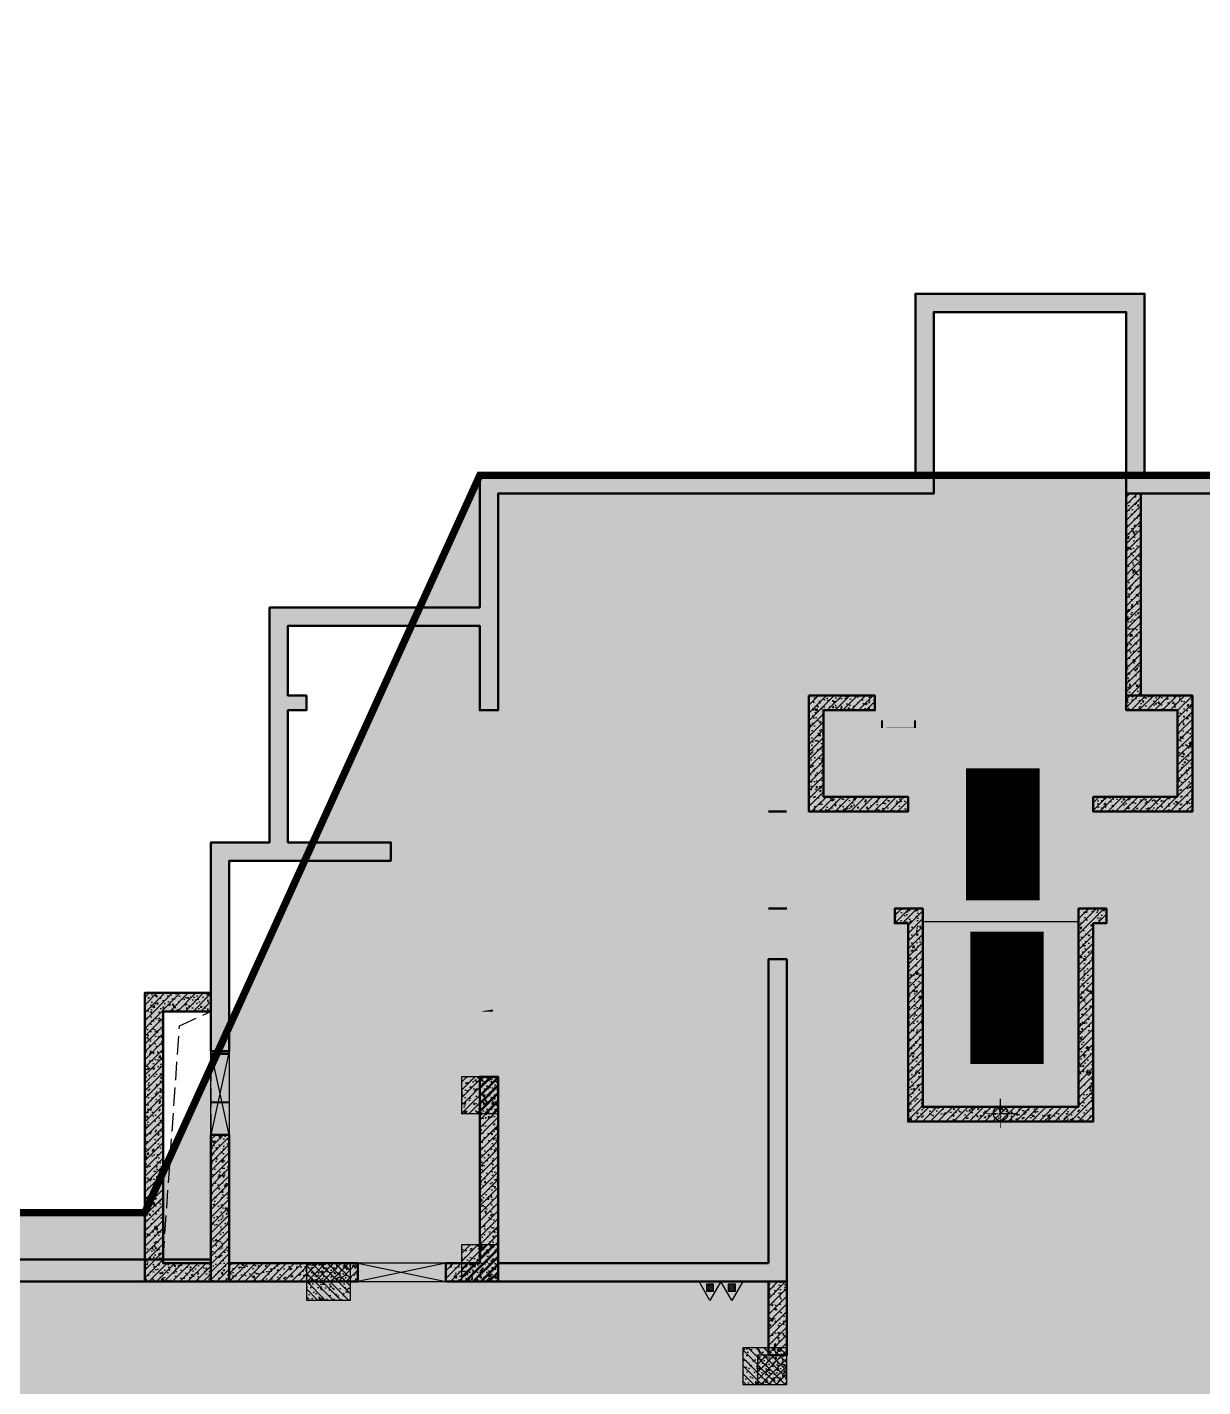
# Model space of a CAD drawing. Extents: x -1338203 to 1886333, y -530034 to 1031844.
# Drawn here: x 744757 to 760759, y -350583 to -332071 of the extents above; entities that cross this region are included whole.
import ezdxf

# ---------------------------------------------------------------- set-up
doc = ezdxf.new("R2010")
doc.units = 0
doc.header["$LTSCALE"] = 1000
doc.header["$MEASUREMENT"] = 0
doc.linetypes.add('A-001-平面参照B2$0$A-001-平面参照B2$0$DASH', pattern=[0.35, 0.25, -0.1])
for name, color, linetype, plot in [('A-001-主楼相对位置参照$0$AAD-A-MARK', 6, 'Continuous', False), ('M07预留预埋-B2$0$AAD-A-MARK', 6, 'Continuous', False), ('S-07-墙柱B2_B1$0$AAD-A-MARK', 6, 'Continuous', False)]:
    doc.layers.add(name, color=color, linetype=linetype, plot=plot)
for name, color, linetype in [('A-001-平面参照B2$0$0A-O-HOLE', 52, 'Continuous'), ('M001-预留预埋B2$0$0M-A-JGLD', 3, 'Continuous'), ('M07预留预埋-B2$0$0M-A-JGLD', 3, 'Continuous'), ('M07预留预埋-B2$0$0M-A-LD', 4, 'Continuous'), ('p-a-core', 1, 'Continuous'), ('S-07-墙柱B2_B1$0$0S-CC-LINE', 52, 'Continuous'), ('S-07-墙柱B2_B1$0$0S-CW-HATCH', 251, 'Continuous'), ('S-07-墙柱B2_B1$0$0S-CW-HATCH-UP', 251, 'Continuous'), ('S-07-墙柱B2_B1$0$0S-S-HOLE', 55, 'Continuous'), ('S001地下二墙柱$0$S001地下二墙柱$0$0S-CC-LINE', 52, 'Continuous'), ('S001地下二墙柱$0$S001地下二墙柱$0$0S-CW-HATCH', 251, 'Continuous'), ('S001地下二墙柱$0$S001地下二墙柱$0$0S-CW-HATCH-UP', 251, 'Continuous'), ('负二层消火栓$0$负二层消火栓$1$0P-EQUIP-FH', 7, 'Continuous')]:
    doc.layers.add(name, color=color, linetype=linetype)
doc.layers.add('p-h-walkable', color=7, linetype='Continuous', lineweight=70, true_color=0xf0f0f0)
doc.layers.add('S-07-墙柱B2_B1$0$0S-CW-LINE', color=7, linetype='Continuous', lineweight=50)
doc.layers.add('S001地下二墙柱$0$0S-CW-LINE', color=7, linetype='Continuous', lineweight=50)
pattern_1 = [(45, (758006.5994764189, -346860.9265781427), (-111.7962160783531, 111.7962160783531), [91.28125, -91.28125]), (105, (758006.5994764189, -346860.9265781427), (-152.7164712100046, -40.92025513165151), [91.28125, -91.28125]), (165, (757982.9741638149, -346772.7556746685), (-40.92025513165157, -152.7164712100046), [91.28125, -91.28125])]
pattern_2 = [(45, (758006.5994764189, -346860.9265781427), (-53.03300858899106, 53.03300858899107), []), (49.99999999999999, (758006.5994764189, -346860.9265781427), (215.178054780226, -18.82564049477853), [22.5, -247.5]), (355, (758006.5994764189, -346860.9265781427), (-41.6254000839, 225.6576401100035), [18, -198]), (100.4514, (758024.5309804189, -346862.4953801428), (173.5528145142065, 206.8318626182861), [19.122057, -210.3426336]), (46.18420000000002, (758006.5994764189, -346800.9265781427), (320.1723145876933, -49.65570429870542), [33.74999999999969, -371.2499999999976]), (96.6356, (758033.2804999189, -346805.0645702427), (280.398811664611, 292.2353612701325), [28.6830864, -315.5139]), (351.1842, (758006.5994764189, -346800.9265781427), (280.3985835400882, 292.2355802775974), [27, -297]), (21, (758036.5994764189, -346815.9265781427), (179.0721156355385, -120.7856671996016), [22.5, -247.5]), (326.0000000000001, (758036.5994764189, -346815.9265781427), (72.99459957647451, 217.5450135140559), [18, -198]), (71.4514, (758051.522146319, -346825.9920599427), (252.066788574447, 96.75914901298572), [19.122057, -210.3426336]), (37.50000000000001, (758006.5994764189, -346860.9265781427), (3.647956595187201, 99.86815614939344), [0, -195.6, 0, -201, 0, -198.75]), (7.499999999999999, (758006.5994764189, -346860.9265781427), (78.92086123264458, 118.3235135647081), [0, -114.6, 0, -191.1, 0, -75.75]), (327.5, (757939.699476419, -346860.9265781427), (160.1467308517227, -6.766461520313927), [0, -75, 0, -234, 0, -310.5]), (317.5, (757909.699476419, -346860.9265781427), (174.9558508027159, 30.03149469969532), [0, -97.5, 0, -155.4, 0, -220.5])]
pattern_3 = [(45, (-1835359.844164856, 519031.9402279587), (-53.03300858899106, 53.03300858899107), []), (49.99999999999999, (-1835359.844164856, 519031.9402279587), (215.178054780226, -18.82564049477853), [22.5, -247.5]), (355, (-1835359.844164856, 519031.9402279587), (-41.6254000839, 225.6576401100035), [18, -198]), (100.4514, (-1835341.912660856, 519030.3714259586), (173.5528145142065, 206.8318626182861), [19.122057, -210.3426336]), (46.18420000000002, (-1835359.844164856, 519091.9402279587), (320.1723145876933, -49.65570429870542), [33.74999999999985, -371.2499999999988]), (96.6356, (-1835333.163141356, 519087.8022358587), (280.398811664611, 292.2353612701325), [28.6830864, -315.5139]), (351.1842, (-1835359.844164856, 519091.9402279587), (280.3985835400882, 292.2355802775974), [27, -297]), (21, (-1835329.844164856, 519076.9402279587), (179.0721156355385, -120.7856671996016), [22.5, -247.5]), (326.0000000000001, (-1835329.844164856, 519076.9402279587), (72.99459957647451, 217.5450135140559), [18, -198]), (71.4514, (-1835314.921494956, 519066.8747461587), (252.066788574447, 96.75914901298572), [19.122057, -210.3426336]), (37.50000000000001, (-1835359.844164856, 519031.9402279587), (3.647956595187201, 99.86815614939344), [0, -195.6, 0, -201, 0, -198.75]), (7.499999999999999, (-1835359.844164856, 519031.9402279587), (78.92086123264458, 118.3235135647081), [0, -114.6, 0, -191.1, 0, -75.75]), (327.5, (-1835426.744164856, 519031.9402279587), (160.1467308517227, -6.766461520313927), [0, -75, 0, -234, 0, -310.5]), (317.5, (-1835456.744164856, 519031.9402279587), (174.9558508027159, 30.03149469969532), [0, -97.5, 0, -155.4, 0, -220.5])]

# ---------------------------------------------------------------- blocks, each defined once
blk = doc.blocks.new('A-001-主楼相对位置参照')
at = {"layer": 'A-001-主楼相对位置参照$0$AAD-A-MARK'}
blk.add_lwpolyline([(-9418.767723739147, -183159.9998517036), (-7298.767723739148, -183159.9998521805), (-7298.767723679543, -180639.99985075), (-9418.767723679543, -180639.9998502731)], close=True, dxfattribs=at)
blk = doc.blocks.new('A-001-平面参照B2$0$B1楼板开洞')
at = {"layer": 'A-001-平面参照B2$0$0A-O-HOLE', "linetype": 'A-001-平面参照B2$0$A-001-平面参照B2$0$DASH'}
blk.add_lwpolyline([(-19758.7677260451, -181859.9996594225), (-19108.76769324159, -181859.9996594225), (-19108.76760098245, -185239.9997619748), (-19758.76763378596, -185239.9997619748)], close=True, dxfattribs=at)
blk.add_lwpolyline([(-19758.76756932843, -185239.9997254182), (-19536.07711813087, -182057.2452527026), (-19108.76756932843, -181859.9996594225)], dxfattribs=at)
blk = doc.blocks.new('A-001-平面参照B2')
blk.add_blockref('A-001-平面参照B2$0$B1楼板开洞', (0.1359318754402921, 0.001880531723145396))
blk = doc.blocks.new('M07预留预埋-B2')
at = {"layer": 'M07预留预埋-B2$0$0M-A-JGLD', "elevation": 2850000}
blk.add_lwpolyline([(-10500.00031242047, 850.9997260182863, 0, 0, 0), (-10499.99968944424, 150.9997260149103, 30, 30, 0), (-10749.99999906764, 150.9999996087863, 0, 0, 0), (-10750.00000093236, 850.9999998257845, 30, 30, 0), (-10499.99916451513, 850.9999998258427, 30, 30, 0)], format="xyseb", dxfattribs=at)
at = {"layer": 'M07预留预埋-B2$0$0M-A-JGLD'}
for points in [[(-10749.91137628283, 810.0115006914712, 0, 0, 0), (-10749.94084035154, -290.0100526055321, 29.99999999999999, 29.99999999999999, 0), (-10499.99969370736, -290.0002735939925, 0, 0, 0), (-10499.94250060504, 809.9997250425513, 29.99999999999999, 29.99999999999999, 0)], [(-8750.021521989722, -2290.770420540764, 0, 0, 0), (-7549.999968692777, -2290.799884609471, 29.99999999999999, 29.99999999999999, 0), (-7550.009747704258, -2040.950793648954, 0, 0, 0), (-8750.009746340802, -2040.893600546638, 29.99999999999999, 29.99999999999999, 0)]]:
    blk.add_lwpolyline(points, format="xyseb", close=True, dxfattribs=at)
at = {"layer": 'M07预留预埋-B2$0$0M-A-LD'}
for points, elevation in [([(-1164.999999953347, 5250.128775174613, 0, 0, 0), (-1614.999999954453, 5250.128775172983, 30, 30, 0), (-1614.999999916618, 5350.064387604361, 0, 0, 0), (-1164.999999991123, 5350.064387605991, 30, 30, 0), (-1164.999999953347, 5250.128775174613, 30, 30, 0)], 2600), ([(-6910, 1395.837267517054, 0, 0, 0), (-6909.999999999185, 499.9923939199653, 30, 30, 0), (-7089.999999999185, 499.992393919616, 0, 0, 0), (-7090.000000000815, 1399.999999964202, 30, 30, 0), (-6910.000000000815, 1400.000000040163, 30, 30, 0)], 2850000)]:
    blk.add_lwpolyline(points, format="xyseb", dxfattribs=dict(at, elevation=elevation))
blk.add_lwpolyline([(-3160.000000994361, 4110, 0, 0, 0), (-3160, 2789.999999999185, 30, 30, 0), (-2909.644231328508, 2790.071446564107, 0, 0, 0), (-2909.999999994587, 4110.147559396864, 30, 30, 0), (-3160, 4110, 30, 30, 0)], format="xyseb", dxfattribs=at)
at = {"layer": 'M07预留预埋-B2$0$AAD-A-MARK', "const_width": 10}
for points in [[(0, 200), (0, -200)], [(-200, 0), (200, 0)]]:
    blk.add_lwpolyline(points, dxfattribs=at)
at = {"layer": 'M07预留预埋-B2$0$AAD-A-MARK'}
blk.add_circle((0, 0), 100, dxfattribs=at)
blk = doc.blocks.new('M001-预留预埋B2')
at = {"layer": 'M001-预留预埋B2$0$0M-A-JGLD'}
for points, elevation in [([(-18859.72843380016, -183538.5011304325, 0, 0, 0), (-18858.07856224547, -182439.5011304325, 30, 30, 0), (-19108.92053572321, -182439.5011304321, 0, 0, 0), (-19108.79308242048, -183538.5011304321, 30, 30, 0)], -2999.999495894316), ([(-15908.90290627652, -185289.9529912333, 0, 0, 0), (-17108.9029062764, -185288.3031196803, 30, 30, 0), (-17108.90290627652, -185539.145093158, 0, 0, 0), (-15908.90290627663, -185539.0176398535, 30, 30, 0)], 0.0005005531720701388)]:
    blk.add_lwpolyline(points, format="xyseb", close=True, dxfattribs=dict(at, elevation=elevation))
for p in [(-8358.767723182682, -183249.9998506577), (-8358.767723182682, -183249.999850658)]:
    blk.add_blockref('M07预留预埋-B2', p)
blk = doc.blocks.new('负二层消火栓$0$负二层消火栓$1$$TwtSys$00000546')
h = blk.add_hatch()
h.set_pattern_fill('ANSI31', color=256, scale=200, style=0)
h.set_pattern_definition([(45, (-38543.80223862439, -6670.830405693208), (-17.67766952966369, 17.67766952966369), [])])
h.paths.add_polyline_path([(-64.92232553117356, 173.7449990885525), (64.922325531159, 173.7449990885525), (64.922325531159, 43.90034802621994), (-64.92232553117356, 43.90034802621994)])
for points in [[(0, 343.6163707387423), (-198.3870041439732, 0), (198.3870041439732, 0)], [(-64.92232553117356, 173.7449990885525), (64.922325531159, 173.7449990885525), (64.922325531159, 43.90034802621994), (-64.92232553117356, 43.90034802621994)]]:
    blk.add_lwpolyline(points, close=True)
blk = doc.blocks.new('负二层消火栓')
at = {"layer": '负二层消火栓$0$负二层消火栓$1$0P-EQUIP-FH', "xscale": -0.75, "yscale": 0.75, "zscale": 0.75, "rotation": 180}
for p in [(-12315.14444539265, -185540.001744333), (-12017.56393917685, -185540.001744333)]:
    blk.add_blockref('负二层消火栓$0$负二层消火栓$1$$TwtSys$00000546', p, dxfattribs=at)

msp = doc.modelspace()

# ---------------------------------------------------------------- hatches: boundary and pattern name
at = {"layer": 'p-h-walkable', "ltscale": 0.002}
h = msp.add_hatch(color=256, dxfattribs=at)
h.dxf.hatch_style = 1
h.paths.add_polyline_path([(728556.4094088443, -320761.2911765109), (728556.3547588947, -348211.5017243018), (746356.3484443948, -348211.5017242723), (750916.3484443898, -338175.0097184044), (842896.3491870692, -338175.0097184044), (843211.3492125742, -349155.0095694998), (839116.3492611168, -349155.0095695712), (839116.3492611168, -377051.4870058745), (864906.3547584309, -377051.4870058745), (864906.3547584309, -390806.5711709709), (875856.3484613771, -395571.4871842109), (875856.348461363, -404751.4874804067), (834560.3103806074, -404751.4874803963), (839142.6757868899, -442064.2876435285), (869465.2134576387, -438340.3927054469), (871163.1928136485, -452166.5193397896), (873704.0511599232, -451854.4778597266), (877328.6078072718, -464960.3959546241), (761875.9874196091, -479139.0716770189), (761132.9487910755, -468418.2650628918), (764950.6384080613, -465209.0494699521), (763252.8257613134, -451384.280298188), (799242.4407485438, -446964.4145689445), (793807.3212043041, -404751.4870716078), (750756.3491663808, -404751.4872862076), (751556.349166161, -388854.9743852809), (648066.6070076446, -388604.4137855553), (648066.5844366426, -380374.4093295055), (641016.6027933541, -380374.4093186745), (641512.3361103976, -365348.1631979565), (660006.5996086108, -364574.4137855692), (660306.599609829, -340846.8171705838), (656406.6057762853, -340846.8171707173), (656406.6057762853, -336396.8171708743), (656656.3547443041, -340532.365631887), (656406.3547442622, -332417.3777717449), (712156.3557747989, -332417.3777717449), (712080.9374175866, -320761.2911765098)])
at = {"layer": 'S-07-墙柱B2_B1$0$0S-CW-HATCH'}
h = msp.add_hatch(color=256, dxfattribs=at)
h.dxf.hatch_style = 1
h.paths.add_polyline_path([(782516.5996447452, -338420.9265781426), (780216.5994764189, -338420.9265781426), (780216.5994764189, -335950.9265781426), (777596.5994764189, -335950.9265781426), (777596.5994764189, -338420.9265781426), (772416.5994764189, -338420.9265781426), (772416.5994764189, -343150.9265781426), (772216.5994764189, -343150.9265781426), (772216.5994764189, -338420.9265781426), (765096.5994764189, -338420.9265781426), (765096.5994764189, -343150.9265781426), (764896.5994764189, -343150.9265781426), (764896.5994764189, -338420.9265781426), (759716.5994764189, -338420.9265781426), (759716.5994764189, -335950.9265781426), (757096.5994764189, -335950.9265781426), (757096.5994764189, -338420.9265781426), (756116.5994764189, -338420.9265781426), (751166.5994764189, -338420.9265781426), (751166.5994764189, -341370.9265781426), (750916.5994764189, -341370.9265781426), (750916.5994764189, -340220.9265781426), (748306.5994764189, -340220.9265781426), (748306.5994764189, -341170.9265781426), (748556.5994764189, -341170.9265781426), (748556.5994764189, -341370.9265781426), (748306.5994764189, -341370.9265781426), (748306.5994764189, -343170.9265781426), (749706.5994764189, -343170.9265781426), (749706.5994764189, -343420.9265781426), (747506.5994764189, -343420.9265781426), (747506.5993150999, -346010.926578317), (747256.5993150999, -346010.926578317), (747256.5994764189, -343170.9265781426), (748056.5994764189, -343170.9265781426), (748056.5994764189, -339970.9265781426), (750916.5994764189, -339970.9265781426), (750916.5994764189, -338170.9265781426), (756116.5994764189, -338170.9265781426), (756846.5994764189, -338170.9265781426), (756846.5994764189, -335700.9265781426), (759966.5994764189, -335700.9265781426), (759966.5994764189, -338170.9265781426), (777346.5994764189, -338170.9265781426), (777346.5994764189, -335700.9265781426), (780466.5994764189, -335700.9265781426), (780466.5994764189, -338170.9265781426), (782516.5996447452, -338170.9265812591)])
h = msp.add_hatch(color=256, dxfattribs=at)
h.dxf.hatch_style = 1
h.paths.add_polyline_path([(759716.5994764189, -341170.9265781426), (759916.5994764189, -341170.9265781426), (759916.5994764189, -338420.9265781426), (759716.5994764189, -338420.9265781426)])
h = msp.add_hatch(color=256, dxfattribs=at)
h.dxf.hatch_style = 1
h.paths.add_polyline_path([(755396.5994764189, -341170.9265781426), (755396.5994764189, -342750.9265781426), (756746.5994764189, -342750.9265781426), (756746.5994764189, -342550.9265781426), (755596.5994764189, -342550.9265781426), (755596.5994764189, -341370.9265781426), (756296.5994764189, -341370.9265781426), (756296.5994764189, -341170.9265781426)])
h = msp.add_hatch(color=256, dxfattribs=at)
h.dxf.hatch_style = 1
h.paths.add_polyline_path([(760416.5994764189, -342550.9265781426), (759266.5994764189, -342550.9265781426), (759266.5994764189, -342750.9265781426), (760616.5994764189, -342750.9265781426), (760616.5994764189, -341170.9265781426), (759716.5994764189, -341170.9265781426), (759716.5994764189, -341370.9265781426), (760416.5994764189, -341370.9265781426)])
h = msp.add_hatch(color=256, dxfattribs=at)
h.dxf.hatch_style = 1
h.paths.add_polyline_path([(756946.5994764189, -344070.9265781426), (756566.5994764189, -344070.9265781426), (756566.5994764189, -344270.9265781426), (756746.5994764189, -344270.9265781426), (756746.5994764189, -346970.9265781426), (759266.5994764189, -346970.9265781426), (759266.5994764189, -344270.9265781426), (759446.5994764189, -344270.9265781426), (759446.5994764189, -344070.9265781426), (759066.5994764189, -344070.9265781426), (759066.5994764189, -346770.9265781426), (756946.5994764189, -346770.9265781426)])
h = msp.add_hatch(color=256, dxfattribs=at)
h.dxf.hatch_style = 1
h.paths.add_polyline_path([(754846.5994764189, -348900.9265781426), (751166.5994764189, -348900.9265781426), (751166.5994764189, -349150.9265781426), (755096.5994764189, -349150.9265781426), (755096.5994764189, -344760.9265781426), (754846.5994764189, -344760.9265781426)])
h = msp.add_hatch(color=256, dxfattribs=at)
h.dxf.hatch_style = 1
h.paths.add_polyline_path([(747256.5994764254, -349150.9265781426), (747256.5994764254, -348900.9265781426), (746606.5994764254, -348900.9265781426), (746606.5994764254, -345470.9265781429), (747256.5994764254, -345470.9265781429), (747256.5994764254, -345220.9265781429), (746356.5994764254, -345220.9265781429), (746356.5994764254, -349150.9265781426)])
h = msp.add_hatch(color=256, dxfattribs=at)
h.dxf.hatch_style = 1
h.paths.add_polyline_path([(750916.5994764189, -348900.9265781426), (750456.5994764194, -348900.9265781425), (750456.5994764194, -349150.9265781425), (751166.5994764189, -349150.9265781426), (751166.5994764189, -346360.9265781426), (750916.5994764189, -346360.9265781426)])
h = msp.add_hatch(color=256, dxfattribs=at)
h.dxf.hatch_style = 1
h.paths.add_polyline_path([(751166.5994764189, -346360.9265781426), (750666.5994764189, -346360.9265781426), (750666.5994764189, -346860.9265781426), (751166.5994764189, -346860.9265781426)])
h = msp.add_hatch(color=256, dxfattribs=at)
h.dxf.hatch_style = 1
h.paths.add_polyline_path([(747506.5991547066, -347150.9366307484), (747256.5994764254, -347150.9366307484), (747256.5994764254, -349150.9265781426), (747506.5991547066, -349150.9265781426)])
h = msp.add_hatch(color=256, dxfattribs=at)
h.dxf.hatch_style = 1
h.paths.add_polyline_path([(751166.5994764189, -348650.0081337662), (750666.5994764189, -348650.0081337662), (750666.5994764189, -349150.0081337662), (751166.5994764189, -349150.0081337662)])
h = msp.add_hatch(color=256, dxfattribs=at)
h.dxf.hatch_style = 1
h.paths.add_polyline_path([(749256.5994750871, -348900.9589274141), (747506.5991547066, -348900.9589274141), (747506.5991547066, -349150.9265781736), (749256.5994750871, -349150.9265781736)])
h = msp.add_hatch(color=256, dxfattribs=at)
h.dxf.hatch_style = 1
h.paths.add_polyline_path([(755096.5994764189, -349150.9265781426), (754846.5994764189, -349150.9265781426), (754846.5994764189, -350150.9265781426), (755096.5994764189, -350150.9265781426)])
h = msp.add_hatch(color=256, dxfattribs=at)
h.dxf.hatch_style = 1
h.paths.add_polyline_path([(755096.5994764189, -350150.9265781426), (754696.5994764189, -350150.9265781426), (754696.5994764189, -350550.9265781426), (755096.5994764189, -350550.9265781426)])
at = {"layer": 'S-07-墙柱B2_B1$0$0S-CW-HATCH-UP'}
h = msp.add_hatch(dxfattribs=at)
h.set_pattern_fill('钢筋混凝土', color=256, scale=30)
h.set_pattern_definition([(45, (758006.5994764189, -346860.9265781427), (-53.03300858899106, 53.03300858899107), []), (49.99999999999999, (758006.5994764189, -346860.9265781427), (215.178054780226, -18.82564049477853), [22.5, -247.5]), (355, (758006.5994764189, -346860.9265781427), (-41.6254000839, 225.6576401100035), [18, -198]), (100.4514, (758024.5309804189, -346862.4953801428), (173.5528145142065, 206.8318626182861), [19.122057, -210.3426336]), (46.18420000000002, (758006.5994764189, -346800.9265781427), (320.1723145876933, -49.65570429870542), [33.74999999999984, -371.2499999999987]), (96.6356, (758033.2804999189, -346805.0645702427), (280.398811664611, 292.2353612701325), [28.6830864, -315.5139]), (351.1842, (758006.5994764189, -346800.9265781427), (280.3985835400882, 292.2355802775974), [27, -297]), (21, (758036.5994764189, -346815.9265781427), (179.0721156355385, -120.7856671996016), [22.5, -247.5]), (326.0000000000001, (758036.5994764189, -346815.9265781427), (72.99459957647451, 217.5450135140559), [18, -198]), (71.4514, (758051.522146319, -346825.9920599427), (252.066788574447, 96.75914901298572), [19.122057, -210.3426336]), (37.50000000000001, (758006.5994764189, -346860.9265781427), (3.647956595187201, 99.86815614939344), [0, -195.6, 0, -201, 0, -198.75]), (7.499999999999999, (758006.5994764189, -346860.9265781427), (78.92086123264458, 118.3235135647081), [0, -114.6, 0, -191.1, 0, -75.75]), (327.5, (757939.699476419, -346860.9265781427), (160.1467308517227, -6.766461520313927), [0, -75, 0, -234, 0, -310.5]), (317.5, (757909.699476419, -346860.9265781427), (174.9558508027159, 30.03149469969532), [0, -97.5, 0, -155.4, 0, -220.5])])
h.paths.add_polyline_path([(782516.5996447452, -338420.9265781426), (780216.5994764189, -338420.9265781426), (780216.5994764189, -335950.9265781426), (777596.5994764189, -335950.9265781426), (777596.5994764189, -338420.9265781426), (772416.5994764189, -338420.9265781426), (772416.5994764189, -343150.9265781426), (772216.5994764189, -343150.9265781426), (772216.5994764189, -338420.9265781426), (765096.5994764189, -338420.9265781426), (765096.5994764189, -343150.9265781426), (764896.5994764189, -343150.9265781426), (764896.5994764189, -338420.9265781426), (759716.5994764189, -338420.9265781426), (759716.5994764189, -335950.9265781426), (757096.5994764189, -335950.9265781426), (757096.5994764189, -338420.9265781426), (756116.5994764189, -338420.9265781426), (751166.5994764189, -338420.9265781426), (751166.5994764189, -341370.9265781426), (750916.5994764189, -341370.9265781426), (750916.5994764189, -340220.9265781426), (748306.5994764189, -340220.9265781426), (748306.5994764189, -341170.9265781426), (748556.5994764189, -341170.9265781426), (748556.5994764189, -341370.9265781426), (748306.5994764189, -341370.9265781426), (748306.5994764189, -343170.9265781426), (749706.5994764189, -343170.9265781426), (749706.5994764189, -343420.9265781426), (747506.5994764189, -343420.9265781426), (747506.5993150999, -346010.926578317), (747256.5993150999, -346010.926578317), (747256.5994764189, -343170.9265781426), (748056.5994764189, -343170.9265781426), (748056.5994764189, -339970.9265781426), (750916.5994764189, -339970.9265781426), (750916.5994764189, -338170.9265781426), (756116.5994764189, -338170.9265781426), (756846.5994764189, -338170.9265781426), (756846.5994764189, -335700.9265781426), (759966.5994764189, -335700.9265781426), (759966.5994764189, -338170.9265781426), (777346.5994764189, -338170.9265781426), (777346.5994764189, -335700.9265781426), (780466.5994764189, -335700.9265781426), (780466.5994764189, -338170.9265781426), (782516.5996447452, -338170.9265812591)])
h = msp.add_hatch(dxfattribs=at)
h.set_pattern_fill('钢筋混凝土', color=256, scale=30)
h.set_pattern_definition(pattern_2)
h.paths.add_polyline_path([(759716.5994764189, -341170.9265781426), (759916.5994764189, -341170.9265781426), (759916.5994764189, -338420.9265781426), (759716.5994764189, -338420.9265781426)])
h = msp.add_hatch(dxfattribs=at)
h.set_pattern_fill('钢筋混凝土', color=256, scale=30)
h.set_pattern_definition(pattern_2)
h.paths.add_polyline_path([(755396.5994764189, -341170.9265781426), (755396.5994764189, -342750.9265781426), (756746.5994764189, -342750.9265781426), (756746.5994764189, -342550.9265781426), (755596.5994764189, -342550.9265781426), (755596.5994764189, -341370.9265781426), (756296.5994764189, -341370.9265781426), (756296.5994764189, -341170.9265781426)])
h = msp.add_hatch(dxfattribs=at)
h.set_pattern_fill('钢筋混凝土', color=256, scale=30)
h.set_pattern_definition(pattern_2)
h.paths.add_polyline_path([(760416.5994764189, -342550.9265781426), (759266.5994764189, -342550.9265781426), (759266.5994764189, -342750.9265781426), (760616.5994764189, -342750.9265781426), (760616.5994764189, -341170.9265781426), (759716.5994764189, -341170.9265781426), (759716.5994764189, -341370.9265781426), (760416.5994764189, -341370.9265781426)])
h = msp.add_hatch(dxfattribs=at)
h.set_pattern_fill('钢筋混凝土', color=256, scale=30)
h.set_pattern_definition(pattern_2)
h.paths.add_polyline_path([(756946.5994764189, -344070.9265781426), (756566.5994764189, -344070.9265781426), (756566.5994764189, -344270.9265781426), (756746.5994764189, -344270.9265781426), (756746.5994764189, -346970.9265781426), (759266.5994764189, -346970.9265781426), (759266.5994764189, -344270.9265781426), (759446.5994764189, -344270.9265781426), (759446.5994764189, -344070.9265781426), (759066.5994764189, -344070.9265781426), (759066.5994764189, -346770.9265781426), (756946.5994764189, -346770.9265781426)])
h = msp.add_hatch(dxfattribs=at)
h.set_pattern_fill('钢筋混凝土', color=256, scale=30)
h.set_pattern_definition(pattern_2)
h.paths.add_polyline_path([(754846.5994764189, -348900.9265781426), (751166.5994764189, -348900.9265781426), (751166.5994764189, -349150.9265781426), (755096.5994764189, -349150.9265781426), (755096.5994764189, -344760.9265781426), (754846.5994764189, -344760.9265781426)])
h = msp.add_hatch(dxfattribs=at)
h.set_pattern_fill('钢筋混凝土', color=256, scale=30)
h.set_pattern_definition([(45, (709522.6222421848, -346794.1841094532), (-53.03300858899106, 53.03300858899107), []), (49.99999999999999, (709522.6222421848, -346794.1841094532), (215.178054780226, -18.82564049477853), [22.5, -247.5]), (355, (709522.6222421848, -346794.1841094532), (-41.6254000839, 225.6576401100035), [18, -198]), (100.4514, (709540.5537461848, -346795.7529114532), (173.5528145142065, 206.8318626182861), [19.122057, -210.3426336]), (46.18420000000002, (709522.6222421848, -346734.1841094532), (320.1723145876933, -49.65570429870542), [33.74999999999967, -371.2499999999973]), (96.6356, (709549.3032656847, -346738.3221015531), (280.398811664611, 292.2353612701325), [28.6830864, -315.5139]), (351.1842, (709522.6222421848, -346734.1841094532), (280.3985835400882, 292.2355802775974), [27, -297]), (21, (709552.6222421848, -346749.1841094532), (179.0721156355385, -120.7856671996016), [22.5, -247.5]), (326.0000000000001, (709552.6222421848, -346749.1841094532), (72.99459957647451, 217.5450135140559), [18, -198]), (71.4514, (709567.5449120849, -346759.2495912532), (252.066788574447, 96.75914901298572), [19.122057, -210.3426336]), (37.50000000000001, (709522.6222421848, -346794.1841094532), (3.647956595187201, 99.86815614939344), [0, -195.6, 0, -201, 0, -198.75]), (7.499999999999999, (709522.6222421848, -346794.1841094532), (78.92086123264458, 118.3235135647081), [0, -114.6, 0, -191.1, 0, -75.75]), (327.5, (709455.7222421849, -346794.1841094532), (160.1467308517227, -6.766461520313927), [0, -75, 0, -234, 0, -310.5]), (317.5, (709425.7222421849, -346794.1841094532), (174.9558508027159, 30.03149469969532), [0, -97.5, 0, -155.4, 0, -220.5])])
h.paths.add_polyline_path([(747256.5994764254, -349150.9265781426), (747256.5994764254, -348900.9265781426), (746606.5994764254, -348900.9265781426), (746606.5994764254, -345470.9265781429), (747256.5994764254, -345470.9265781429), (747256.5994764254, -345220.9265781429), (746356.5994764254, -345220.9265781429), (746356.5994764254, -349150.9265781426)])
h = msp.add_hatch(dxfattribs=at)
h.set_pattern_fill('钢筋混凝土', color=256, scale=30)
h.set_pattern_definition(pattern_2)
h.paths.add_polyline_path([(750916.5994764189, -348900.9265781426), (750456.5994764194, -348900.9265781425), (750456.5994764194, -349150.9265781425), (751166.5994764189, -349150.9265781426), (751166.5994764189, -346360.9265781426), (750916.5994764189, -346360.9265781426)])
h = msp.add_hatch(dxfattribs=at)
h.set_pattern_fill('钢筋混凝土', color=256, scale=30)
h.set_pattern_definition(pattern_3)
h.paths.add_polyline_path([(751166.5994764189, -346360.9265781426), (750666.5994764189, -346360.9265781426), (750666.5994764189, -346860.9265781426), (751166.5994764189, -346860.9265781426)])
h = msp.add_hatch(dxfattribs=at)
h.set_pattern_fill('STARS', color=256, scale=115, angle=45)
h.set_pattern_definition(pattern_1)
edge = h.paths.add_edge_path()
edge.add_arc((758006.5994764189, -346860.9265781427), 100, 0, 360)
h = msp.add_hatch(dxfattribs=at)
h.set_pattern_fill('STARS', color=256, scale=115, angle=45)
h.set_pattern_definition(pattern_1)
edge = h.paths.add_edge_path()
edge.add_arc((758006.5994764189, -346860.9265781427), 100, 0, 360)
h = msp.add_hatch(dxfattribs=at)
h.set_pattern_fill('钢筋混凝土', color=256, scale=30)
h.set_pattern_definition([(45, (758006.5994764189, -346860.9265781427), (-53.03300858899106, 53.03300858899107), []), (49.99999999999999, (758006.5994764189, -346860.9265781427), (215.178054780226, -18.82564049477853), [22.5, -247.5]), (355, (758006.5994764189, -346860.9265781427), (-41.6254000839, 225.6576401100035), [18, -198]), (100.4514, (758024.5309804189, -346862.4953801428), (173.5528145142065, 206.8318626182861), [19.122057, -210.3426336]), (46.18420000000002, (758006.5994764189, -346800.9265781427), (320.1723145876933, -49.65570429870542), [33.74999999999996, -371.2499999999997]), (96.6356, (758033.2804999189, -346805.0645702427), (280.398811664611, 292.2353612701325), [28.6830864, -315.5139]), (351.1842, (758006.5994764189, -346800.9265781427), (280.3985835400882, 292.2355802775974), [27, -297]), (21, (758036.5994764189, -346815.9265781427), (179.0721156355385, -120.7856671996016), [22.5, -247.5]), (326.0000000000001, (758036.5994764189, -346815.9265781427), (72.99459957647451, 217.5450135140559), [18, -198]), (71.4514, (758051.522146319, -346825.9920599427), (252.066788574447, 96.75914901298572), [19.122057, -210.3426336]), (37.50000000000001, (758006.5994764189, -346860.9265781427), (3.647956595187201, 99.86815614939344), [0, -195.6, 0, -201, 0, -198.75]), (7.499999999999999, (758006.5994764189, -346860.9265781427), (78.92086123264458, 118.3235135647081), [0, -114.6, 0, -191.1, 0, -75.75]), (327.5, (757939.699476419, -346860.9265781427), (160.1467308517227, -6.766461520313927), [0, -75, 0, -234, 0, -310.5]), (317.5, (757909.699476419, -346860.9265781427), (174.9558508027159, 30.03149469969532), [0, -97.5, 0, -155.4, 0, -220.5])])
h.paths.add_polyline_path([(747506.5991547066, -347150.9366307484), (747256.5994764254, -347150.9366307484), (747256.5994764254, -349150.9265781426), (747506.5991547066, -349150.9265781426)])
h = msp.add_hatch(dxfattribs=at)
h.set_pattern_fill('钢筋混凝土', color=256, scale=30)
h.set_pattern_definition(pattern_3)
h.paths.add_polyline_path([(751166.5994764189, -348650.0081337662), (750666.5994764189, -348650.0081337662), (750666.5994764189, -349150.0081337662), (751166.5994764189, -349150.0081337662)])
h = msp.add_hatch(dxfattribs=at)
h.set_pattern_fill('钢筋混凝土', color=256, scale=30)
h.set_pattern_definition([(45, (90547.01029388141, -417763.5644141954), (-53.03300858899106, 53.03300858899107), []), (49.99999999999999, (90547.01029388141, -417763.5644141954), (215.178054780226, -18.82564049477853), [22.5, -247.5]), (355, (90547.01029388141, -417763.5644141954), (-41.6254000839, 225.6576401100035), [18, -198]), (100.4514, (90564.94179788139, -417765.1332161954), (173.5528145142065, 206.8318626182861), [19.122057, -210.3426336]), (46.18420000000002, (90547.01029388141, -417703.5644141954), (320.1723145876933, -49.65570429870542), [33.74999999999986, -371.2499999999989]), (96.6356, (90573.69131738134, -417707.7024062954), (280.398811664611, 292.2353612701325), [28.6830864, -315.5139]), (351.1842, (90547.01029388141, -417703.5644141954), (280.3985835400882, 292.2355802775974), [27, -297]), (21, (90577.01029388141, -417718.5644141954), (179.0721156355385, -120.7856671996016), [22.5, -247.5]), (326.0000000000001, (90577.01029388141, -417718.5644141954), (72.99459957647451, 217.5450135140559), [18, -198]), (71.4514, (90591.93296378129, -417728.6298959954), (252.066788574447, 96.75914901298572), [19.122057, -210.3426336]), (37.50000000000001, (90547.01029388141, -417763.5644141954), (3.647956595187201, 99.86815614939344), [0, -195.6, 0, -201, 0, -198.75]), (7.499999999999999, (90547.01029388141, -417763.5644141954), (78.92086123264458, 118.3235135647081), [0, -114.6, 0, -191.1, 0, -75.75]), (327.5, (90480.11029388127, -417763.5644141954), (160.1467308517227, -6.766461520313927), [0, -75, 0, -234, 0, -310.5]), (317.5, (90450.11029388127, -417763.5644141954), (174.9558508027159, 30.03149469969532), [0, -97.5, 0, -155.4, 0, -220.5])])
h.paths.add_polyline_path([(749256.5994750871, -348900.9589274141), (747506.5991547066, -348900.9589274141), (747506.5991547066, -349150.9265781736), (749256.5994750871, -349150.9265781736)])
h = msp.add_hatch(dxfattribs=at)
h.set_pattern_fill('钢筋混凝土', color=256, scale=30)
h.set_pattern_definition(pattern_2)
h.paths.add_polyline_path([(755096.5994764189, -349150.9265781426), (754846.5994764189, -349150.9265781426), (754846.5994764189, -350150.9265781426), (755096.5994764189, -350150.9265781426)])
h = msp.add_hatch(dxfattribs=at)
h.set_pattern_fill('钢筋混凝土', color=256, scale=30)
h.set_pattern_definition(pattern_2)
h.paths.add_polyline_path([(755096.5994764189, -350150.9265781426), (754696.5994764189, -350150.9265781426), (754696.5994764189, -350550.9265781426), (755096.5994764189, -350550.9265781426)])
at = {"layer": 'S001地下二墙柱$0$S001地下二墙柱$0$0S-CW-HATCH', "ltscale": 0.002}
h = msp.add_hatch(color=256, dxfattribs=at)
h.dxf.hatch_style = 1
h.paths.add_polyline_path([(728256.6057846188, -320761.2911798587), (728556.6057897466, -320761.2911765108), (728556.6057897466, -348850.9265757384), (747256.5994756552, -348850.9265757384), (747256.5994756552, -349150.9265757384), (728256.6057896945, -349150.9265757385)])
at = {"layer": 'S001地下二墙柱$0$S001地下二墙柱$0$0S-CW-HATCH'}
h = msp.add_hatch(color=256, dxfattribs=at)
h.dxf.hatch_style = 1
h.paths.add_polyline_path([(749156.6057899217, -349400.9265781426), (749156.6057899217, -348900.9265781426), (748556.6057899217, -348900.9265781426), (748556.6057899217, -349400.9265781426)])
h = msp.add_hatch(color=256, dxfattribs=at)
h.dxf.hatch_style = 1
h.paths.add_polyline_path([(755096.5994758899, -350550.9265762627), (755096.5994758899, -350050.9265762627), (754496.5994758899, -350050.9265762627), (754496.5994758899, -350550.9265762627)])
at = {"layer": 'S001地下二墙柱$0$S001地下二墙柱$0$0S-CW-HATCH-UP', "ltscale": 0.002}
h = msp.add_hatch(dxfattribs=at)
h.set_pattern_fill('钢筋混凝土', color=256, scale=30)
h.set_pattern_definition([(45, (0.0004868167452514172, -470500.0000897264), (-53.03300858899106, 53.03300858899107), []), (49.99999999999999, (0.0004868167452514172, -470500.0000897264), (215.178054780226, -18.82564049477853), [22.5, -247.5]), (355, (0.0004868167452514172, -470500.0000897264), (-41.6254000839, 225.6576401100035), [18, -198]), (100.4514, (17.93199081672356, -470501.5688917264), (173.5528145142065, 206.8318626182861), [19.122057, -210.3426336]), (46.18420000000002, (0.0004868167452514172, -470440.0000897264), (320.1723145876933, -49.65570429870542), [33.74999999999832, -371.2499999999865]), (96.6356, (26.68151031760499, -470444.1380818264), (280.398811664611, 292.2353612701325), [28.6830864, -315.5139]), (351.1842, (0.0004868167452514172, -470440.0000897264), (280.3985835400882, 292.2355802775974), [27, -297]), (21, (30.00048681674525, -470455.0000897264), (179.0721156355385, -120.7856671996016), [22.5, -247.5]), (326.0000000000001, (30.00048681674525, -470455.0000897264), (72.99459957647451, 217.5450135140559), [18, -198]), (71.4514, (44.92315671546385, -470465.0655715264), (252.066788574447, 96.75914901298572), [19.122057, -210.3426336]), (37.50000000000001, (0.0004868167452514172, -470500.0000897264), (3.647956595187201, 99.86815614939344), [0, -195.6, 0, -201, 0, -198.75]), (7.499999999999999, (0.0004868167452514172, -470500.0000897264), (78.92086123264458, 118.3235135647081), [0, -114.6, 0, -191.1, 0, -75.75]), (327.5, (-66.89951318176463, -470500.0000897264), (160.1467308517227, -6.766461520313927), [0, -75, 0, -234, 0, -310.5]), (317.5, (-96.89951318176463, -470500.0000897264), (174.9558508027159, 30.03149469969532), [0, -97.5, 0, -155.4, 0, -220.5])])
h.paths.add_polyline_path([(728256.6057846188, -320761.2911798587), (728556.6057897466, -320761.2911765108), (728556.6057897466, -348850.9265757384), (747256.5994756552, -348850.9265757384), (747256.5994756552, -349150.9265757384), (728256.6057896945, -349150.9265757385)])
at = {"layer": 'S001地下二墙柱$0$S001地下二墙柱$0$0S-CW-HATCH-UP'}
h = msp.add_hatch(dxfattribs=at)
h.set_pattern_fill('钢筋混凝土', color=256, scale=30, angle=-90.00000000000001)
h.set_pattern_definition([(315, (758108.3327505956, -381711.6591806551), (53.03300858899107, 53.03300858899105), []), (320, (758108.3327505956, -381711.6591806551), (-18.82564049477857, -215.178054780226), [22.5, -247.5]), (265, (758108.3327505956, -381711.6591806551), (225.6576401100035, 41.62540008389996), [18, -198]), (10.45139999999999, (758106.7639485965, -381729.5906846551), (206.831862618286, -173.5528145142065), [19.122057, -210.3426336]), (316.1842, (758168.3327505956, -381711.6591806551), (-49.65570429870548, -320.1723145876933), [33.74999999999982, -371.2499999999986]), (6.635599999999986, (758164.1947584967, -381738.3402041551), (292.2353612701324, -280.3988116646111), [28.68308639999904, -315.5138999999846]), (261.1841999999999, (758168.3327505956, -381711.6591806551), (292.2355802775973, -280.3985835400882), [26.99999999999904, -296.9999999999847]), (291, (758153.3327505956, -381741.6591806551), (-120.7856671996017, -179.0721156355385), [22.5, -247.5]), (236, (758153.3327505956, -381741.6591806551), (217.5450135140559, -72.99459957647456), [18, -198]), (341.4514, (758143.2672687969, -381756.5818505551), (96.75914901298567, -252.066788574447), [19.122057, -210.3426336]), (307.5, (758108.3327505956, -381711.6591806551), (99.86815614939344, -3.647956595187219), [0, -195.5999999999986, 0, -200.9999999999986, 0, -198.7499999999986]), (277.5, (758108.3327505956, -381711.6591806551), (118.3235135647081, -78.92086123264461), [0, -114.6, 0, -191.1, 0, -75.74999999999999]), (237.5, (758108.3327505956, -381644.7591806551), (-6.766461520313956, -160.1467308517227), [0, -75, 0, -234, 0, -310.5]), (227.5, (758108.3327505956, -381614.7591806551), (30.03149469969529, -174.9558508027159), [0, -97.5, 0, -155.4, 0, -220.5])])
h.paths.add_polyline_path([(749156.6057899217, -349400.9265781426), (749156.6057899217, -348900.9265781426), (748556.6057899217, -348900.9265781426), (748556.6057899217, -349400.9265781426)])
h = msp.add_hatch(dxfattribs=at)
h.set_pattern_fill('钢筋混凝土', color=256, scale=30, angle=-90.00000000000001)
h.set_pattern_definition([(315, (764048.3264365639, -382861.6591787752), (53.03300858899107, 53.03300858899105), []), (320, (764048.3264365639, -382861.6591787752), (-18.82564049477857, -215.178054780226), [22.5, -247.5]), (265, (764048.3264365639, -382861.6591787752), (225.6576401100035, 41.62540008389996), [18, -198]), (10.45139999999999, (764046.7576345629, -382879.5906827752), (206.831862618286, -173.5528145142065), [19.122057, -210.3426336]), (316.1842, (764108.3264365639, -382861.6591787752), (-49.65570429870548, -320.1723145876933), [33.74999999999982, -371.2499999999986]), (6.635599999999986, (764104.1884444631, -382888.3402022753), (292.2353612701324, -280.3988116646111), [28.68308639999903, -315.5138999999844]), (261.1841999999999, (764108.3264365639, -382861.6591787752), (292.2355802775973, -280.3985835400882), [26.99999999999903, -296.9999999999845]), (291, (764093.3264365639, -382891.6591787752), (-120.7856671996017, -179.0721156355385), [22.5, -247.5]), (236, (764093.3264365639, -382891.6591787752), (217.5450135140559, -72.99459957647456), [18, -198]), (341.4514, (764083.2609547633, -382906.5818486752), (96.75914901298567, -252.066788574447), [19.122057, -210.3426336]), (307.5, (764048.3264365639, -382861.6591787752), (99.86815614939344, -3.647956595187219), [0, -195.5999999999986, 0, -200.9999999999986, 0, -198.7499999999986]), (277.5, (764048.3264365639, -382861.6591787752), (118.3235135647081, -78.92086123264461), [0, -114.6, 0, -191.1, 0, -75.74999999999999]), (237.5, (764048.3264365639, -382794.7591787752), (-6.766461520313956, -160.1467308517227), [0, -75, 0, -234, 0, -310.5]), (227.5, (764048.3264365639, -382764.7591787752), (30.03149469969529, -174.9558508027159), [0, -97.5, 0, -155.4, 0, -220.5])])
h.paths.add_polyline_path([(755096.5994758899, -350550.9265762627), (755096.5994758899, -350050.9265762627), (754496.5994758899, -350050.9265762627), (754496.5994758899, -350550.9265762627)])

# ---------------------------------------------------------------- linework, layer by layer
at = {"layer": 'p-a-core', "color": 3, "ltscale": 0.002, "const_width": 1000}
msp.add_lwpolyline([(758037, -342161.5), (758037, -343961.5)], dxfattribs=at)
at = {"layer": 'p-a-core', "ltscale": 0.002, "const_width": 1000, "elevation": -83050.00000000013}
msp.add_lwpolyline([(758094.633902686, -344386.4874765815), (758094.633902686, -346186.4874765815)], dxfattribs=at)
at = {"layer": 'p-h-walkable', "ltscale": 0.002, "const_width": 100, "elevation": -83050.00000000013}
msp.add_lwpolyline([(728556.3547588947, -348211.5017243018), (746356.3484443948, -348211.5017242723), (750916.3484443898, -338175.0097184044), (842896.3491870692, -338175.0097184044), (843211.3492125742, -349155.0095694998), (839116.3492611168, -349155.0095695712), (839116.3492611168, -377051.4870058745), (864906.3547584309, -377051.4870058745), (864906.3547584309, -390806.5711709709)], dxfattribs=at)
at = {"layer": 'S-07-墙柱B2_B1$0$0S-CC-LINE'}
for points in [[(751166.5994764189, -346360.9265781426), (750666.5994764189, -346360.9265781426), (750666.5994764189, -346860.9265781426), (751166.5994764189, -346860.9265781426)], [(751166.5994764189, -348650.0081337662), (750666.5994764189, -348650.0081337662), (750666.5994764189, -349150.0081337662), (751166.5994764189, -349150.0081337662)], [(755096.5994764189, -350150.9265781426), (754696.5994764189, -350150.9265781426), (754696.5994764189, -350550.9265781426), (755096.5994764189, -350550.9265781426)]]:
    msp.add_lwpolyline(points, close=True, dxfattribs=at)
at = {"layer": 'S-07-墙柱B2_B1$0$0S-CW-LINE'}
msp.add_lwpolyline([(764896.5994764189, -338420.9265781426), (759716.5994764189, -338420.9265781426), (759716.5994764189, -335950.9265781426), (757096.5994764189, -335950.9265781426), (757096.5994764189, -338420.9265781426), (756116.5994764189, -338420.9265781426), (751166.5994764189, -338420.9265781426), (751166.5994764189, -341370.9265781426), (750916.5994764189, -341370.9265781426), (750916.5994764189, -340220.9265781426), (748306.5994764189, -340220.9265781426), (748306.5994764189, -341170.9265781426), (748556.5994764189, -341170.9265781426), (748556.5994764189, -341370.9265781426), (748306.5994764189, -341370.9265781426), (748306.5994764189, -343170.9265781426), (749706.5994764189, -343170.9265781426), (749706.5994764189, -343420.9265781426), (749706.5994764189, -343420.9265781426), (747506.5994764189, -343420.9265781426), (747506.5993150999, -346010.926578317), (747256.5993150999, -346010.926578317), (747256.5994764189, -343170.9265781426), (748056.5994764189, -343170.9265781426), (748056.5994764189, -339970.9265781426), (750916.5994764189, -339970.9265781426), (750916.5994764189, -338170.9265781426), (756116.5994764189, -338170.9265781426), (756846.5994764189, -338170.9265781426), (756846.5994764189, -335700.9265781426), (759966.5994764189, -335700.9265781426), (759966.5994764189, -338170.9265781426), (777346.5994764189, -338170.9265781426)], dxfattribs=at)
for points in [[(759716.5994764189, -341170.9265781426), (759916.5994764189, -341170.9265781426), (759916.5994764189, -338420.9265781426), (759716.5994764189, -338420.9265781426)], [(755396.5994764189, -341170.9265781426), (755396.5994764189, -342750.9265781426), (756746.5994764189, -342750.9265781426), (756746.5994764189, -342550.9265781426), (755596.5994764189, -342550.9265781426), (755596.5994764189, -341370.9265781426), (756296.5994764189, -341370.9265781426), (756296.5994764189, -341170.9265781426)], [(760416.5994764189, -342550.9265781426), (759266.5994764189, -342550.9265781426), (759266.5994764189, -342750.9265781426), (760616.5994764189, -342750.9265781426), (760616.5994764189, -341170.9265781426), (759716.5994764189, -341170.9265781426), (759716.5994764189, -341370.9265781426), (760416.5994764189, -341370.9265781426)], [(756946.5994764189, -344070.9265781426), (756566.5994764189, -344070.9265781426), (756566.5994764189, -344270.9265781426), (756746.5994764189, -344270.9265781426), (756746.5994764189, -346970.9265781426), (759266.5994764189, -346970.9265781426), (759266.5994764189, -344270.9265781426), (759446.5994764189, -344270.9265781426), (759446.5994764189, -344070.9265781426), (759066.5994764189, -344070.9265781426), (759066.5994764189, -346770.9265781426), (756946.5994764189, -346770.9265781426)], [(754846.5994764189, -348900.9265781426), (751166.5994764189, -348900.9265781426), (751166.5994764189, -349150.9265781426), (755096.5994764189, -349150.9265781426), (755096.5994764189, -344760.9265781426), (754846.5994764189, -344760.9265781426)], [(747256.5994764254, -349150.9265781426), (747256.5994764254, -348900.9265781426), (746606.5994764254, -348900.9265781426), (746606.5994764254, -345470.9265781429), (747256.5994764254, -345470.9265781429), (747256.5994764254, -345220.9265781429), (746356.5994764254, -345220.9265781429), (746356.5994764254, -349150.9265781426)], [(750916.5994764189, -348900.9265781426), (750456.5994764194, -348900.9265781425), (750456.5994764194, -349150.9265781425), (751166.5994764189, -349150.9265781426), (751166.5994764189, -346360.9265781426), (750916.5994764189, -346360.9265781426)], [(749256.5994750871, -348900.9589274141), (747506.5991547066, -348900.9589274141), (747506.5991547066, -349150.9265781736), (749256.5994750871, -349150.9265781736)], [(755096.5994764189, -349150.9265781426), (754846.5994764189, -349150.9265781426), (754846.5994764189, -350150.9265781426), (755096.5994764189, -350150.9265781426)]]:
    msp.add_lwpolyline(points, close=True, dxfattribs=at)
at = {"layer": 'S-07-墙柱B2_B1$0$0S-CW-LINE', "elevation": 2850000}
msp.add_lwpolyline([(747506.5991547066, -347150.9366307484), (747256.5994764254, -347150.9366307484), (747256.5994764254, -349150.9265781426), (747506.5991547066, -349150.9265781426)], close=True, dxfattribs=at)
at = {"layer": 'S-07-墙柱B2_B1$0$0S-S-HOLE'}
for points in [[(747256.5994759593, -346010.926578317), (747506.5991542405, -346010.926578317), (747506.6569758137, -347150.9366307484), (747256.5994764254, -347150.9366307484)], [(750456.5994764194, -348900.9589274141), (749256.5994750871, -348900.9589274141), (749256.5994750871, -349150.9265781426), (750456.5994764194, -349150.9265781426)]]:
    msp.add_lwpolyline(points, close=True, dxfattribs=at)
at = {"layer": 'S-07-墙柱B2_B1$0$0S-S-HOLE', "elevation": 2850000}
for points in [[(747506.5993150999, -346010.926578317), (747256.5994764254, -347150.9366307484)], [(747506.5991547066, -347150.9366307484), (747256.5994759593, -346010.926579622)]]:
    msp.add_lwpolyline(points, dxfattribs=at)
at = {"layer": 'S-07-墙柱B2_B1$0$0S-S-HOLE'}
for points in [[(750456.5994764194, -348900.9265781425), (749256.5994750871, -349150.9265781736)], [(749256.5994750871, -348900.9589274141), (750456.5994764194, -349150.9265781426)]]:
    msp.add_lwpolyline(points, dxfattribs=at)
at = {"layer": 'S-07-墙柱B2_B1$0$AAD-A-MARK'}
for q in [(758006.5994764189, -346660.9265781427), (758006.5994764189, -346660.9265781427), (758206.5994764189, -346860.9265781427), (758206.5994764189, -346860.9265781427)]:
    msp.add_line((758006.5994764189, -346860.9265781427), q, dxfattribs=at)
msp.add_circle((758006.5994764189, -346860.9265781427), 100, dxfattribs=at)
msp.add_circle((758006.5994764189, -346860.9265781427), 100, dxfattribs=at)
at = {"layer": 'S001地下二墙柱$0$0S-CW-LINE', "flags": 128}
msp.add_lwpolyline([(711856.6057910989, -332416.8171705838), (711856.5995719205, -320761.29117651), (728556.6057910989, -320761.2911765109), (728556.6057910988, -348850.9265791874), (747256.5994776795, -348850.926579199), (747256.5994776795, -349150.9265791876), (728256.6057910989, -349150.9265791876), (728256.6057910989, -321061.2911765109), (712156.6057910994, -321061.2911765108), (712156.6057910994, -332416.8171705838)], close=True, dxfattribs=at)
at = {"layer": 'S001地下二墙柱$0$S001地下二墙柱$0$0S-CC-LINE', "color": 1}
for points in [[(749156.6057899217, -349400.9265781426), (749156.6057899217, -348900.9265781426), (748556.6057899217, -348900.9265781426), (748556.6057899217, -349400.9265781426)], [(755096.5994758899, -350550.9265762627), (755096.5994758899, -350050.9265762627), (754496.5994758899, -350050.9265762627), (754496.5994758899, -350550.9265762627)]]:
    msp.add_lwpolyline(points, close=True, dxfattribs=at)

# ---------------------------------------------------------------- block references
at = {"ltscale": 0.002}
for name, p in [('A-001-主楼相对位置参照', (766365.3667125844, -163610.9266343083)), ('M001-预留预埋B2', (766365.3666062295, -163610.9262234796)), ('负二层消火栓', (766365.3667022258, -163610.9265942949))]:
    msp.add_blockref(name, p, dxfattribs=at)
msp.add_blockref('A-001-平面参照B2', (766365.3667127199, -163610.9266348326))
at = {"color": 0, "ltscale": 0.002}
msp.add_blockref('M001-预留预埋B2', (766365.3667022258, -163610.9266348326), dxfattribs=at)

doc.saveas('drawing.dxf')
